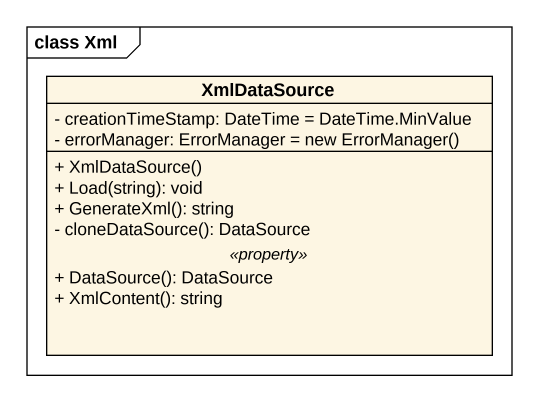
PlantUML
@startuml
mainframe class Xml
hide circle
hide empty members
skinparam classAttributeIconSize 0
class XmlDataSource {
  - creationTimeStamp: DateTime = DateTime.MinValue
  {field} - errorManager: ErrorManager = new ErrorManager()
  --
  + XmlDataSource()
  + Load(string): void
  + GenerateXml(): string
  - cloneDataSource(): DataSource
  .. <<property>> ..
  + DataSource(): DataSource
  + XmlContent(): string
}
@enduml
